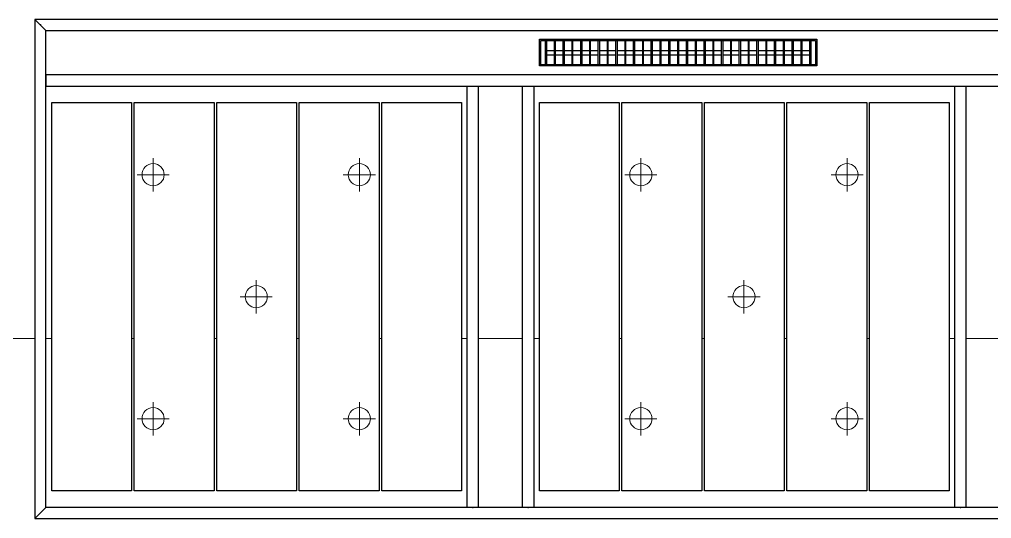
# Model space of a CAD drawing. Header units: millimetres. Extents: x -794334 to -714814, y -17806 to 22403.
# Drawn here: x -743451 to -739067, y -271 to 1979 of the extents above; entities that cross this region are included whole.
import ezdxf
from ezdxf.xclip import XClip

# ---------------------------------------------------------------- set-up
doc = ezdxf.new("R2010")
doc.units = ezdxf.units.MM
doc.header["$XCLIPFRAME"] = 0
for name, color, linetype in [('000 - WIPEOUT', 250, 'Continuous'), ('001 - ASCESSORIES', 251, 'Continuous'), ('A04_TUBE SERIES', 2, 'Continuous'), ('A11_ALU.SOLID SHEET', 2, 'Continuous')]:
    doc.layers.add(name, color=color, linetype=linetype)
for name, color, linetype, lineweight in [('A-ANNO-NOTE', 3, 'Continuous', 25), ('A-DETL-GENF', 2, 'Continuous', 9), ('E-LITE-EQPM', 2, 'Continuous', 9)]:
    doc.layers.add(name, color=color, linetype=linetype, lineweight=lineweight)

# ---------------------------------------------------------------- blocks, each defined once
blk = doc.blocks.new('DPA_AN_Section Line - UP-Left-16261062-4252-01 ENLARGED CONCOURSE LEVEL - REFLECTED CEILING PLAN - SHEET 3')
at = {"layer": 'A-ANNO-NOTE', "lineweight": 9}
blk.add_line((7.5, 0), (150, 0), dxfattribs=at)
blk = doc.blocks.new('*U1414')
blk.add_attdef('EXTR.OVL-LENGTH_', (-25, -59.1), '', height=5)
blk.add_wipeout([(-25, 25), (25, -25), (25, 10722.5), (-25, 10722.5)]).dxf.layer = '000 - WIPEOUT'
at = {"layer": 'A04_TUBE SERIES', "color": 0}
blk.add_lwpolyline([(-25, 25), (25, -25), (25, 10722.5), (-25, 10722.5)], close=True, dxfattribs=at)
blk = doc.blocks.new('*U1416')
blk.add_attdef('EXTR.OVL-LENGTH_', (-25, -59.1), '', height=5)
blk.add_wipeout([(-25, 0), (25, 0), (25, 10697.5), (-25, 10747.5)]).dxf.layer = '000 - WIPEOUT'
at = {"layer": 'A04_TUBE SERIES', "color": 0}
blk.add_lwpolyline([(-25, 0), (25, 0), (25, 10697.5), (-25, 10747.5)], close=True, dxfattribs=at)
blk = doc.blocks.new('*U1420')
blk.add_attdef('EXTR.OVL-LENGTH_', (-25, -59.1), '', height=5)
blk.add_wipeout([(-25, 0), (25, 0), (25, 1900), (-25, 1900)]).dxf.layer = '000 - WIPEOUT'
blk.add_point((0, 0))
at = {"layer": 'A04_TUBE SERIES', "color": 0}
blk.add_lwpolyline([(-25, 0), (25, 0), (25, 1900), (-25, 1900)], close=True, dxfattribs=at)
blk = doc.blocks.new('*U1424')
blk.add_attdef('EXTR.OVL-LENGTH_', (-25, -59.1), '', height=5)
blk.add_wipeout([(-25, 25), (25, -25), (25, 11022.5), (-25, 10972.5)]).dxf.layer = '000 - WIPEOUT'
at = {"layer": 'A04_TUBE SERIES', "color": 0}
blk.add_lwpolyline([(-25, 25), (25, -25), (25, 11022.5), (-25, 10972.5)], close=True, dxfattribs=at)
blk = doc.blocks.new('*U1425')
blk.add_attdef('EXTR.OVL-LENGTH_', (-25, -59.1), '', height=5)
blk.add_wipeout([(-25, 25), (25, -25), (25, 2225), (-25, 2175)]).dxf.layer = '000 - WIPEOUT'
blk.add_point((0, 0))
at = {"layer": 'A04_TUBE SERIES', "color": 0}
blk.add_lwpolyline([(-25, 25), (25, -25), (25, 2225), (-25, 2175)], close=True, dxfattribs=at)
blk = doc.blocks.new('*U1417')
blk.add_attdef('EXTR.OVL-LENGTH_', (-25, -59.1), '', height=5)
blk.add_wipeout([(-25, 0), (25, 0), (25, 1900), (-25, 1900)]).dxf.layer = '000 - WIPEOUT'
blk.add_point((0, 0))
at = {"layer": 'A04_TUBE SERIES', "color": 0}
blk.add_lwpolyline([(-25, 0), (25, 0), (25, 1900), (-25, 1900)], close=True, dxfattribs=at)
blk = doc.blocks.new('*U1541')
at = {"color": 6}
blk.add_point((-37.5, 0), dxfattribs=at)
at = {"color": 3}
blk.add_wipeout([(-875, -564), (875, -564), (875, -924), (-875, -924)], dxfattribs=at).dxf.layer = '000 - WIPEOUT'
at = {"layer": 'A11_ALU.SOLID SHEET', "color": 0, "linetype": 'ByBlock'}
blk.add_lwpolyline([(875, -924), (-875, -924), (-875, -564), (875, -564)], close=True, dxfattribs=at)
at = {"color": 3}
blk.add_wipeout([(-875, -192), (875, -192), (875, -552), (-875, -552)], dxfattribs=at).dxf.layer = '000 - WIPEOUT'
at = {"layer": 'A11_ALU.SOLID SHEET', "color": 0, "linetype": 'ByBlock'}
blk.add_lwpolyline([(875, -552), (-875, -552), (-875, -192), (875, -192)], close=True, dxfattribs=at)
at = {"color": 3}
blk.add_wipeout([(-875, 180), (875, 180), (875, -180), (-875, -180)], dxfattribs=at).dxf.layer = '000 - WIPEOUT'
at = {"layer": 'A11_ALU.SOLID SHEET', "color": 0, "linetype": 'ByBlock'}
blk.add_lwpolyline([(875, -180), (-875, -180), (-875, 180), (875, 180)], close=True, dxfattribs=at)
at = {"color": 3}
blk.add_wipeout([(-875, 552), (875, 552), (875, 192), (-875, 192)], dxfattribs=at).dxf.layer = '000 - WIPEOUT'
at = {"layer": 'A11_ALU.SOLID SHEET', "color": 0, "linetype": 'ByBlock'}
blk.add_lwpolyline([(875, 192), (-875, 192), (-875, 552), (875, 552)], close=True, dxfattribs=at)
at = {"color": 3}
blk.add_wipeout([(-875, 924), (875, 924), (875, 564), (-875, 564)], dxfattribs=at).dxf.layer = '000 - WIPEOUT'
at = {"layer": 'A11_ALU.SOLID SHEET', "color": 0, "linetype": 'ByBlock'}
blk.add_lwpolyline([(875, 564), (-875, 564), (-875, 924), (875, 924)], close=True, dxfattribs=at)
blk = doc.blocks.new('*U1623')
at = {"color": 1}
blk.add_wipeout([(625, -60), (-625, -60), (-625, 60), (625, 60)], dxfattribs=at).dxf.layer = '000 - WIPEOUT'
at = {"layer": '001 - ASCESSORIES', "color": 0}
blk.add_lwpolyline([(625, -60), (-625, -60), (-625, 60), (625, 60)], close=True, dxfattribs=at)
at = {"layer": '001 - ASCESSORIES'}
for points in [[(620, -55), (-620, -55), (-620, 55), (620, 55)], [(-593.5, -55), (-598.5, -55), (-598.5, 55), (-593.5, 55)], [(-558.8, -55), (-553.8, -55), (-553.8, 55), (-558.8, 55)], [(-514, -55), (-519, -55), (-519, 55), (-514, 55)], [(-479.3, -55), (-474.3, -55), (-474.3, 55), (-479.3, 55)], [(-434.6, -55), (-439.6, -55), (-439.6, 55), (-434.6, 55)], [(-399.8, -55), (-394.8, -55), (-394.8, 55), (-399.8, 55)], [(-355.1, -55), (-360.1, -55), (-360.1, 55), (-355.1, 55)], [(-320.4, -55), (-315.4, -55), (-315.4, 55), (-320.4, 55)], [(-275.6, -55), (-280.6, -55), (-280.6, 55), (-275.6, 55)], [(-240.9, -55), (-235.9, -55), (-235.9, 55), (-240.9, 55)], [(-196.2, -55), (-201.2, -55), (-201.2, 55), (-196.2, 55)], [(-161.4, -55), (-156.4, -55), (-156.4, 55), (-161.4, 55)], [(-116.7, -55), (-121.7, -55), (-121.7, 55), (-116.7, 55)], [(-82, -55), (-77, -55), (-77, 55), (-82, 55)], [(-37.2, -55), (-42.2, -55), (-42.2, 55), (-37.2, 55)], [(-2.5, -55), (2.5, -55), (2.5, 55), (-2.5, 55)], [(42.2, -55), (37.2, -55), (37.2, 55), (42.2, 55)], [(77, -55), (82, -55), (82, 55), (77, 55)], [(121.7, -55), (116.7, -55), (116.7, 55), (121.7, 55)], [(156.4, -55), (161.4, -55), (161.4, 55), (156.4, 55)], [(201.2, -55), (196.2, -55), (196.2, 55), (201.2, 55)], [(235.9, -55), (240.9, -55), (240.9, 55), (235.9, 55)], [(280.6, -55), (275.6, -55), (275.6, 55), (280.6, 55)], [(315.4, -55), (320.4, -55), (320.4, 55), (315.4, 55)], [(360.1, -55), (355.1, -55), (355.1, 55), (360.1, 55)], [(394.8, -55), (399.8, -55), (399.8, 55), (394.8, 55)], [(439.6, -55), (434.6, -55), (434.6, 55), (439.6, 55)], [(474.3, -55), (479.3, -55), (479.3, 55), (474.3, 55)], [(519, -55), (514, -55), (514, 55), (519, 55)], [(553.8, -55), (558.8, -55), (558.8, 55), (553.8, 55)], [(598.5, -55), (593.5, -55), (593.5, 55), (598.5, 55)]]:
    blk.add_lwpolyline(points, close=True, dxfattribs=at)
for points in [[(-593.5, 10), (-558.8, 10)], [(-553.8, 10), (-519, 10)], [(-514, 10), (-479.3, 10)], [(-474.3, 10), (-439.6, 10)], [(-434.6, 10), (-399.8, 10)], [(-394.8, 10), (-360.1, 10)], [(-355.1, 10), (-320.4, 10)], [(-315.4, 10), (-280.6, 10)], [(-275.6, 10), (-240.9, 10)], [(-235.9, 10), (-201.2, 10)], [(-196.2, 10), (-161.4, 10)], [(-156.4, 10), (-121.7, 10)], [(-116.7, 10), (-82, 10)], [(-77, 10), (-42.2, 10)], [(-37.2, 10), (-2.5, 10)], [(2.5, 10), (37.2, 10)], [(42.2, 10), (77, 10)], [(82, 10), (116.7, 10)], [(121.7, 10), (156.4, 10)], [(161.4, 10), (196.2, 10)], [(201.2, 10), (235.9, 10)], [(240.9, 10), (275.6, 10)], [(280.6, 10), (315.4, 10)], [(320.4, 10), (355.1, 10)], [(360.1, 10), (394.8, 10)], [(399.8, 10), (434.6, 10)], [(439.6, 10), (474.3, 10)], [(479.3, 10), (514, 10)], [(519, 10), (553.8, 10)], [(558.8, 10), (593.5, 10)], [(-593.5, -10), (-558.8, -10)], [(-553.8, -10), (-519, -10)], [(-514, -10), (-479.3, -10)], [(-474.3, -10), (-439.6, -10)], [(-434.6, -10), (-399.8, -10)], [(-394.8, -10), (-360.1, -10)], [(-355.1, -10), (-320.4, -10)], [(-315.4, -10), (-280.6, -10)], [(-275.6, -10), (-240.9, -10)], [(-235.9, -10), (-201.2, -10)], [(-196.2, -10), (-161.4, -10)], [(-156.4, -10), (-121.7, -10)], [(-116.7, -10), (-82, -10)], [(-77, -10), (-42.2, -10)], [(-37.2, -10), (-2.5, -10)], [(2.5, -10), (37.2, -10)], [(42.2, -10), (77, -10)], [(82, -10), (116.7, -10)], [(121.7, -10), (156.4, -10)], [(161.4, -10), (196.2, -10)], [(201.2, -10), (235.9, -10)], [(240.9, -10), (275.6, -10)], [(280.6, -10), (315.4, -10)], [(320.4, -10), (355.1, -10)], [(360.1, -10), (394.8, -10)], [(399.8, -10), (434.6, -10)], [(439.6, -10), (474.3, -10)], [(479.3, -10), (514, -10)], [(519, -10), (553.8, -10)], [(558.8, -10), (593.5, -10)]]:
    blk.add_lwpolyline(points, dxfattribs=at)
blk = doc.blocks.new('*U1629')
blk.add_blockref('*U1623', (4200.5, -1750))
at = {"layer": 'A11_ALU.SOLID SHEET', "linetype": 'ByBlock', "rotation": 90}
for name, p in [('*U1424', (12322, -1625.5)), ('*U1414', (12072, -1875.5)), ('*U1541', (2299.5, -2850.5)), ('*U1541', (4499, -2850.5)), ('*U1416', (12047, -3825.5))]:
    blk.add_blockref(name, p, dxfattribs=at)
at = {"layer": 'A11_ALU.SOLID SHEET', "linetype": 'ByBlock', "rotation": 180}
blk.add_blockref('*U1425', (1324.5, -1625.5), dxfattribs=at)
at = {"layer": 'A11_ALU.SOLID SHEET', "linetype": 'ByBlock', "xscale": -1}
for name, p in [('*U1420', (3274, -3800.5)), ('*U1417', (3524, -3800.5)), ('*U1420', (5473.5, -3800.5))]:
    blk.add_blockref(name, p, dxfattribs=at)
blk = doc.blocks.new('LGF_DL_SAA_LowPower_DL1a1 - LGF_DL_SAA_LowPower_DL1a-12437659-4150-01 CONCOURSE LEVEL - REFLECTED CEILING PLAN')
at = {"layer": 'A-DETL-GENF'}
for p, q in [((0, 75), (0, -75)), ((72.5, 0), (-72.5, 0))]:
    blk.add_line(p, q, dxfattribs=at)
blk.add_circle((0, 0), 50, dxfattribs=at)
blk = doc.blocks.new('LGF_DL_SAA_LowPower_DL1a1 - LGF_DL_SAA_LowPower_DL1a-12438006-4150-01 CONCOURSE LEVEL - REFLECTED CEILING PLAN')
at = {"layer": 'A-DETL-GENF'}
for p, q in [((0, -75), (0, 75)), ((72.5, 0), (-72.5, 0))]:
    blk.add_line(p, q, dxfattribs=at)
blk.add_circle((0, 0), 50, dxfattribs=at)
blk = doc.blocks.new('C-1-PP19-AR-4150-01-B_20250901-115810_EXDOWNLIGHT')
at = {"layer": 'E-LITE-EQPM'}
for name, p, rotation in [('LGF_DL_SAA_LowPower_DL1a1 - LGF_DL_SAA_LowPower_DL1a-12437659-4150-01 CONCOURSE LEVEL - REFLECTED CEILING PLAN', (1834, -2300.5), 359.9999881697653), ('LGF_DL_SAA_LowPower_DL1a1 - LGF_DL_SAA_LowPower_DL1a-12437659-4150-01 CONCOURSE LEVEL - REFLECTED CEILING PLAN', (2764, -2300.5), 359.9999881697653), ('LGF_DL_SAA_LowPower_DL1a1 - LGF_DL_SAA_LowPower_DL1a-12437659-4150-01 CONCOURSE LEVEL - REFLECTED CEILING PLAN', (4033.5, -2300.5), 359.9999881697653), ('LGF_DL_SAA_LowPower_DL1a1 - LGF_DL_SAA_LowPower_DL1a-12437659-4150-01 CONCOURSE LEVEL - REFLECTED CEILING PLAN', (4963.5, -2300.5), 359.9999881697653), ('LGF_DL_SAA_LowPower_DL1a1 - LGF_DL_SAA_LowPower_DL1a-12437659-4150-01 CONCOURSE LEVEL - REFLECTED CEILING PLAN', (2299, -2850.5), 359.9999881697653), ('LGF_DL_SAA_LowPower_DL1a1 - LGF_DL_SAA_LowPower_DL1a-12437659-4150-01 CONCOURSE LEVEL - REFLECTED CEILING PLAN', (4498.5, -2850.5), 359.9999881697653), ('LGF_DL_SAA_LowPower_DL1a1 - LGF_DL_SAA_LowPower_DL1a-12438006-4150-01 CONCOURSE LEVEL - REFLECTED CEILING PLAN', (1834, -3400.5), 1.18302346677688e-05), ('LGF_DL_SAA_LowPower_DL1a1 - LGF_DL_SAA_LowPower_DL1a-12438006-4150-01 CONCOURSE LEVEL - REFLECTED CEILING PLAN', (2764, -3400.5), 1.18302346677688e-05), ('LGF_DL_SAA_LowPower_DL1a1 - LGF_DL_SAA_LowPower_DL1a-12438006-4150-01 CONCOURSE LEVEL - REFLECTED CEILING PLAN', (4033.5, -3400.5), 1.18302346677688e-05), ('LGF_DL_SAA_LowPower_DL1a1 - LGF_DL_SAA_LowPower_DL1a-12438006-4150-01 CONCOURSE LEVEL - REFLECTED CEILING PLAN', (4963.5, -3400.5), 1.18302346677688e-05)]:
    blk.add_blockref(name, p, dxfattribs=dict(at, rotation=rotation))

msp = doc.modelspace()

# ---------------------------------------------------------------- block references
at = {"layer": 'A-ANNO-NOTE', "xscale": 100, "yscale": 100, "zscale": 100, "rotation": 180}
msp.add_blockref('DPA_AN_Section Line - UP-Left-16261062-4252-01 ENLARGED CONCOURSE LEVEL - REFLECTED CEILING PLAN - SHEET 3', (-731116.7, 540.6), dxfattribs=at)

# ---------------------------------------------------------------- next in the draw order: block references
ref = msp.add_blockref('*U1629', (-744681.2, 3579))
XClip(ref).set_block_clipping_path([(-45802.4668593339, -9620.0029952967), (23702.8690583039, 10334.9999958097)])

# ---------------------------------------------------------------- next in the draw order: block references
ref = msp.add_blockref('C-1-PP19-AR-4150-01-B_20250901-115810_EXDOWNLIGHT', (-744682.4, 3579))
XClip(ref).set_block_clipping_path([(-45801.3280238605, -9620.0029952967), (23704.0078937773, 10334.9999958097)])

doc.saveas('drawing.dxf')
